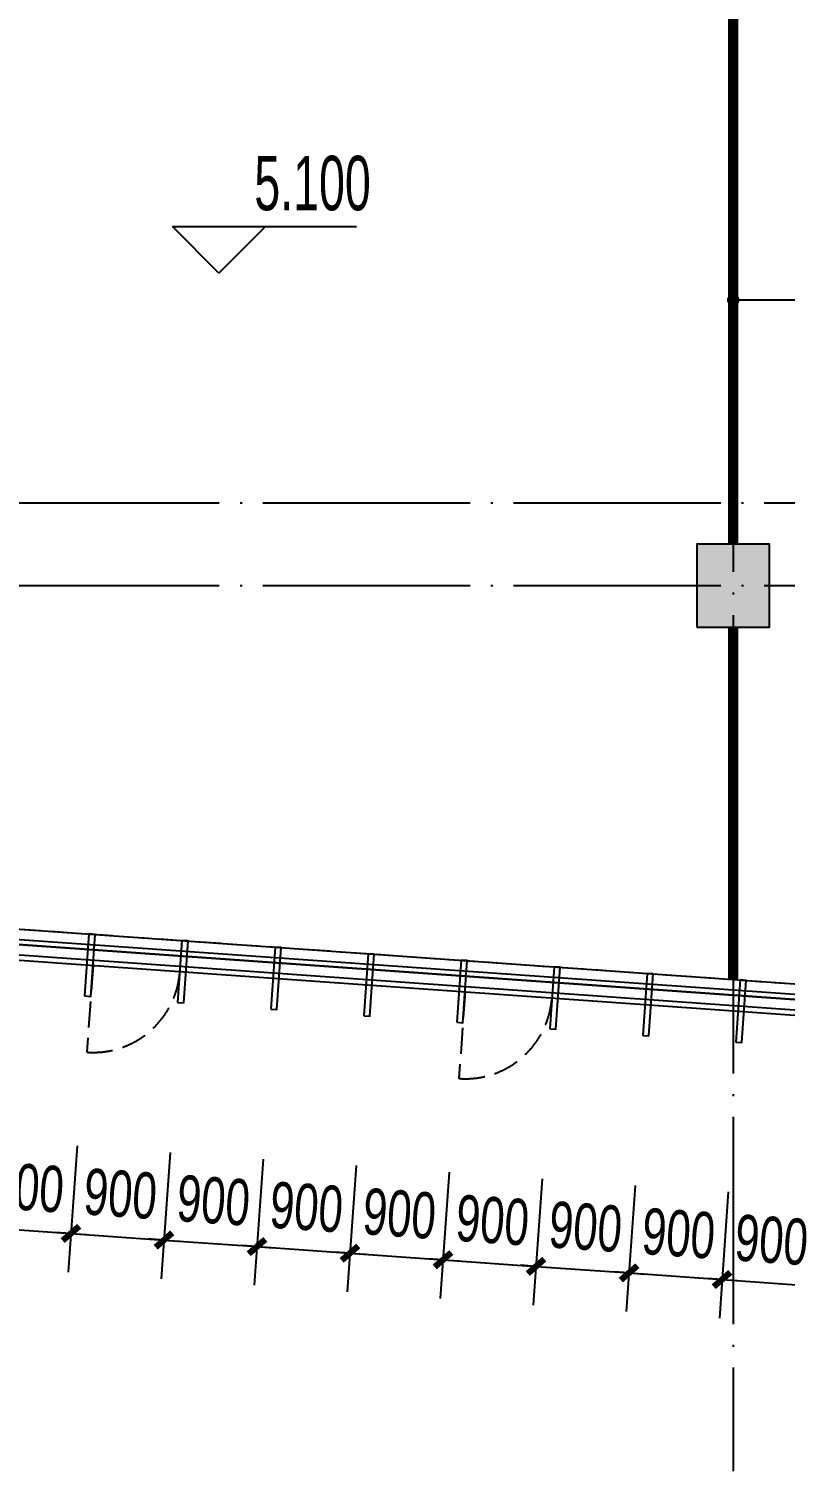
# Model space of a CAD drawing. Extents: x -409435 to 356702, y -107829 to 330904.
# Drawn here: x 97602 to 104901, y 80555 to 94472 of the extents above; entities that cross this region are included whole.
import ezdxf
from ezdxf.xclip import XClip

# ---------------------------------------------------------------- set-up
doc = ezdxf.new("R2010")
doc.units = 0
doc.header["$LTSCALE"] = 1000
doc.header["$MEASUREMENT"] = 0
doc.header["$XCLIPFRAME"] = 0
for name, pattern in [('104-14# 核心筒$0$DOTE', [2.42, 2, -0.2, 0.02, -0.2]), ('14#楼幕墙$0$DASH', [0.35, 0.25, -0.1]), ('X-104 14#平面$0$$0$DASH', [0.35, 0.25, -0.1]), ('X-104 14#平面$0$DASH', [0.35, 0.25, -0.1])]:
    doc.linetypes.add(name, pattern=pattern)
for name, color, linetype in [('01-标注_尺寸', 124, 'Continuous'), ('104-14# 核心筒$0$A_AXIS-轴线', 36, '104-14# 核心筒$0$DOTE'), ('104-14# 核心筒$0$A_STR-砼柱', 51, 'Continuous'), ('14#楼幕墙$0$A-C_玻璃幕墙', 140, 'Continuous'), ('14#楼幕墙$0$A-C_窗', 140, 'Continuous'), ('PUB_HATCH', 8, 'Continuous'), ('X-104 14#平面$0$01-标注_标高', 200, 'Continuous'), ('X-104 14#平面$0$01-标注_符号', 200, 'Continuous'), ('X-104 14#平面$0$02-TEXT_标注', 130, 'Continuous'), ('X-104 14#平面$0$A-C_玻璃幕墙', 140, 'Continuous'), ('X-104 14#平面$0$A-TECH_结构', 21, 'Continuous'), ('X-104 14#平面$0$挡烟垂壁', 5, 'Continuous')]:
    doc.layers.add(name, color=color, linetype=linetype)
doc.layers.add('X-104 14#平面$0$000套内', color=226, linetype='Continuous', lineweight=30, plot=False)
doc.styles.add('_TCH_DIM_T3', font='ros.shx', dxfattribs={"width": 0.705882, "bigfont": 'jd.shx'})
doc.styles.add('X-104 14#平面$0$_TCH_DIM', font='ros.shx', dxfattribs={"width": 0.8, "bigfont": 'jd.shx'})
doc.dimstyles.new('_TCH_ARCH&&150', dxfattribs={"dimtxt": 446.25, "dimasz": 150, "dimexe": 375, "dimexo": 450, "dimgap": 189.375, "dimtad": 1, "dimdec": 0, "dimzin": 0, "dimdsep": 46, "dimtxsty": '_TCH_DIM_T3', "dimblk": 'ARCHTICK', "dimcen": 0.09, "dimclrt": 7, "dimazin": 2, "dimtfac": 1, "dimtdec": 0, "dimtix": 1, "dimtmove": 2, "dimatfit": 3, "dimfxl": 0, "dimtolj": 1, "dimtzin": 0, "dimarcsym": 0})

# ---------------------------------------------------------------- blocks, each defined once
blk = doc.blocks.new('14#楼幕墙$0$A$C103B1A8E')
blk.add_lwpolyline([(0, 0), (60, 0), (60, 600), (0, 600)], close=True)
blk = doc.blocks.new('14#楼幕墙$0$A$C09283E46')
at = {"rotation": 353.4518973650279}
for p in [(57433, -5261), (58327, -5363), (59222, -5466), (60116, -5569), (61010, -5671), (61904, -5774), (62798, -5877), (63692, -5979)]:
    blk.add_blockref('14#楼幕墙$0$A$C103B1A8E', p, dxfattribs=at)
blk = doc.blocks.new('14#楼幕墙$0$A$C2CD63A88')
at = {"linetype": '14#楼幕墙$0$DASH'}
blk.add_lwpolyline([(0, 670), (0, -170)], dxfattribs=at)
blk.add_arc((0, 670), 840, 270, 0, dxfattribs=at)
blk = doc.blocks.new('14#楼幕墙')
at = {"layer": '14#楼幕墙$0$A-C_玻璃幕墙'}
for p, q in [((83848, 86753), (108911, 84979)), ((83848, 86653), (108961, 84876)), ((83846, 86503), (109037, 84720)), ((83846, 86453), (109062, 84668))]:
    blk.add_line(p, q, dxfattribs=at)
at = {"layer": '14#楼幕墙$0$A-C_玻璃幕墙', "rotation": 2.499999999999448}
blk.add_blockref('14#楼幕墙$0$A$C09283E46', (40532, 87891), dxfattribs=at)
at = {"layer": '14#楼幕墙$0$A-C_窗', "rotation": 355.9518973650817}
for p in [(98174, 84767), (101765, 84513)]:
    blk.add_blockref('14#楼幕墙$0$A$C2CD63A88', p, dxfattribs=at)
blk = doc.blocks.new('_FZH')
blk.add_lwpolyline([(-0.5, -0.5), (0.5, -0.5), (0.5, 0.5), (-0.5, 0.5)], close=True)
at = {"layer": 'PUB_HATCH'}
blk.add_solid([(-0.5, -0.5), (0.5, -0.5), (-0.5, 0.5), (0.5, 0.5)], dxfattribs=at)
blk = doc.blocks.new('104-14# 核心筒')
at = {"layer": '104-14# 核心筒$0$A_AXIS-轴线'}
for p, q in [((104400, 139633.6), (104400, 80554.9)), ((68400, 89900), (120259.9, 89900)), ((68400, 89100), (120259.9, 89100))]:
    blk.add_line(p, q, dxfattribs=at)
at = {"layer": '104-14# 核心筒$0$A_STR-砼柱', "xscale": 700, "yscale": 800, "zscale": 800}
blk.add_blockref('_FZH', (104400, 89100), dxfattribs=at)
blk = doc.blocks.new('X-104 14#平面')
at = {"layer": 'X-104 14#平面$0$000套内'}
blk.add_lwpolyline([(117398.5, 100083.4), (117398.5, 100083.4), (119049.6, 99715.9), (108986.5, 84823.7), (83829.7, 86604), (77400, 86272.2)], dxfattribs=at)
at = {"layer": 'X-104 14#平面$0$01-标注_标高'}
for p, q in [((99436.9, 92114.4), (98986.9, 92564.4)), ((98986.9, 92564.4), (100763.5, 92564.4)), ((99436.9, 92114.4), (99886.9, 92564.4))]:
    blk.add_line(p, q, dxfattribs=at)
at = {"layer": 'X-104 14#平面$0$01-标注_符号'}
blk.add_line((104400, 91856.1), (105327.4, 91856.1), dxfattribs=at)
at = {"layer": 'X-104 14#平面$0$01-标注_符号', "const_width": 60}
blk.add_lwpolyline([(104370, 91856.1, 1), (104430, 91856.1, 1)], format="xyb", close=True, dxfattribs=at)
at = {"layer": 'X-104 14#平面$0$A-C_玻璃幕墙'}
blk.add_lwpolyline([(109062.3, 84667.9), (119297.3, 99814.5), (117562.9, 100200.5), (120741.8, 127894.6), (99426.9, 133825), (92631.2, 109400), (86987.2, 109400), (86987.2, 110600), (8392.2, 110600), (5688.7, 97881.2), (-2733.6, 99671.4), (-6009.8, 84258.3), (40178.1, 86274.9), (39845.1, 84183.6), (83845.6, 86452.5)], close=True, dxfattribs=at)
at = {"layer": 'X-104 14#平面$0$A-TECH_结构', "linetype": 'X-104 14#平面$0$$0$DASH'}
blk.add_lwpolyline([(120414.6, 127674.3), (99635.5, 133455.6), (96317.6, 121532.1), (85624.2, 124507.3), (87140.3, 129956.4), (83582.3, 130946.3), (66456.4, 115400), (609.3, 115400), (8.3, 112572.3), (4214.3, 111678.3), (1409.8, 98484.1), (-2502.5, 99315.7), (-5635.8, 84574.9), (40532.1, 86590.6), (40199.6, 84502.3), (83848.5, 86753.1), (108910.7, 84979.4), (118802, 99617.3), (117234.1, 99966.3)], close=True, dxfattribs=at)
at = {"layer": 'X-104 14#平面$0$挡烟垂壁', "linetype": 'X-104 14#平面$0$DASH', "ltscale": 2, "const_width": 100}
for points in [[(104400, 96400), (104400, 89500)], [(104400, 88700), (104400, 85298.6)]]:
    blk.add_lwpolyline(points, dxfattribs=at)
ref = blk.add_blockref('104-14# 核心筒', (0, 0))
XClip(ref).set_block_clipping_path([(-38664.3623821461, -25500), (139216.5485069363, 330900)])
blk.add_blockref('14#楼幕墙', (0, 0))
at = {"layer": 'X-104 14#平面$0$02-TEXT_标注', "style": 'X-104 14#平面$0$_TCH_DIM', "width": 0.64}
blk.add_text('5.100', height=525, dxfattribs=at).set_placement((99777.7, 92721.9))
blk = doc.blocks.new('_ArchTick')
at = {"color": 0, "linetype": 'ByBlock', "const_width": 0.4}
blk.add_lwpolyline([(-0.5, -0.5), (0.5, 0.5)], dxfattribs=at)
blk = doc.blocks.new('*D1478')
at = {"layer": '01-标注_尺寸', "color": 0, "lineweight": -2, "transparency": 16777216}
for p, q in [((97170, 83757), (97084, 82538)), ((98068, 83693), (97982, 82475)), ((97110, 82912), (96961, 82923)), ((97110, 82912), (98008, 82849)), ((98008, 82849), (98158, 82838))]:
    blk.add_line(p, q, dxfattribs=at)
at = {"layer": 'Defpoints', "color": 0, "transparency": 16777216}
for p in [(97202, 84206), (98100, 84142), (98008, 82849)]:
    blk.add_point(p, dxfattribs=at)
at = {"layer": '01-标注_尺寸', "color": 0, "lineweight": -2, "transparency": 16777216, "xscale": 150, "yscale": 150, "zscale": 150}
for p, rotation in [((97110, 82912), 355.9518973650804), ((98008, 82849), 175.9518973650803)]:
    blk.add_blockref('_ArchTick', p, dxfattribs=dict(at, rotation=rotation))
at = {"layer": '01-标注_尺寸', "color": 7, "transparency": 16777216, "insert": (97588, 83292), "char_height": 446.2, "attachment_point": 5, "rotation": 355.9519, "style": '_TCH_DIM_T3'}
blk.add_mtext('\\A1;900', dxfattribs=at)
blk = doc.blocks.new('*D1479')
at = {"layer": '01-标注_尺寸', "color": 0, "lineweight": -2, "transparency": 16777216}
for p, q in [((98068, 83693), (97982, 82475)), ((98966, 83630), (98879, 82411)), ((98008, 82849), (97859, 82859)), ((98008, 82849), (98906, 82785)), ((98906, 82785), (99056, 82775))]:
    blk.add_line(p, q, dxfattribs=at)
at = {"layer": 'Defpoints', "color": 0, "transparency": 16777216}
for p in [(98100, 84142), (98997, 84079), (98906, 82785)]:
    blk.add_point(p, dxfattribs=at)
at = {"layer": '01-标注_尺寸', "color": 0, "lineweight": -2, "transparency": 16777216, "xscale": 150, "yscale": 150, "zscale": 150}
for p, rotation in [((98008, 82849), 355.9518973650806), ((98906, 82785), 175.9518973650807)]:
    blk.add_blockref('_ArchTick', p, dxfattribs=dict(at, rotation=rotation))
at = {"layer": '01-标注_尺寸', "color": 7, "transparency": 16777216, "insert": (98486, 83229), "char_height": 446.2, "attachment_point": 5, "rotation": 355.9519, "style": '_TCH_DIM_T3'}
blk.add_mtext('\\A1;900', dxfattribs=at)
blk = doc.blocks.new('*D1480')
at = {"layer": '01-标注_尺寸', "color": 0, "lineweight": -2, "transparency": 16777216}
for p, q in [((98966, 83630), (98879, 82411)), ((99863, 83566), (99777, 82348)), ((98906, 82785), (98756, 82796)), ((98906, 82785), (99804, 82722)), ((99804, 82722), (99953, 82711))]:
    blk.add_line(p, q, dxfattribs=at)
at = {"layer": 'Defpoints', "color": 0, "transparency": 16777216}
for p in [(98997, 84079), (99895, 84015), (99804, 82722)]:
    blk.add_point(p, dxfattribs=at)
at = {"layer": '01-标注_尺寸', "color": 0, "lineweight": -2, "transparency": 16777216, "xscale": 150, "yscale": 150, "zscale": 150}
for p, rotation in [((98906, 82785), 355.9518973650806), ((99804, 82722), 175.9518973650807)]:
    blk.add_blockref('_ArchTick', p, dxfattribs=dict(at, rotation=rotation))
at = {"layer": '01-标注_尺寸', "color": 7, "transparency": 16777216, "insert": (99384, 83165), "char_height": 446.2, "attachment_point": 5, "rotation": 355.9519, "style": '_TCH_DIM_T3'}
blk.add_mtext('\\A1;900', dxfattribs=at)
blk = doc.blocks.new('*D1481')
at = {"layer": '01-标注_尺寸', "color": 0, "lineweight": -2, "transparency": 16777216}
for p, q in [((99863, 83566), (99777, 82348)), ((100761, 83503), (100675, 82284)), ((99804, 82722), (99654, 82732)), ((99804, 82722), (100701, 82658)), ((100701, 82658), (100851, 82648))]:
    blk.add_line(p, q, dxfattribs=at)
at = {"layer": 'Defpoints', "color": 0, "transparency": 16777216}
for p in [(99895, 84015), (100793, 83952), (100701, 82658)]:
    blk.add_point(p, dxfattribs=at)
at = {"layer": '01-标注_尺寸', "color": 0, "lineweight": -2, "transparency": 16777216, "xscale": 150, "yscale": 150, "zscale": 150}
for p, rotation in [((99804, 82722), 355.9518973650804), ((100701, 82658), 175.9518973650804)]:
    blk.add_blockref('_ArchTick', p, dxfattribs=dict(at, rotation=rotation))
at = {"layer": '01-标注_尺寸', "color": 7, "transparency": 16777216, "insert": (100282, 83101), "char_height": 446.2, "attachment_point": 5, "rotation": 355.9519, "style": '_TCH_DIM_T3'}
blk.add_mtext('\\A1;900', dxfattribs=at)
blk = doc.blocks.new('*D1482')
at = {"layer": '01-标注_尺寸', "color": 0, "lineweight": -2, "transparency": 16777216}
for p, q in [((100761, 83503), (100675, 82284)), ((101659, 83439), (101573, 82221)), ((100701, 82658), (100552, 82669)), ((100701, 82658), (101599, 82595)), ((101599, 82595), (101749, 82584))]:
    blk.add_line(p, q, dxfattribs=at)
at = {"layer": 'Defpoints', "color": 0, "transparency": 16777216}
for p in [(100793, 83952), (101691, 83888), (101599, 82595)]:
    blk.add_point(p, dxfattribs=at)
at = {"layer": '01-标注_尺寸', "color": 0, "lineweight": -2, "transparency": 16777216, "xscale": 150, "yscale": 150, "zscale": 150}
for p, rotation in [((100701, 82658), 355.9518973650813), ((101599, 82595), 175.9518973650813)]:
    blk.add_blockref('_ArchTick', p, dxfattribs=dict(at, rotation=rotation))
at = {"layer": '01-标注_尺寸', "color": 7, "transparency": 16777216, "insert": (101179, 83038), "char_height": 446.2, "attachment_point": 5, "rotation": 355.9519, "style": '_TCH_DIM_T3'}
blk.add_mtext('\\A1;900', dxfattribs=at)
blk = doc.blocks.new('*D1483')
at = {"layer": '01-标注_尺寸', "color": 0, "lineweight": -2, "transparency": 16777216}
for p, q in [((101659, 83439), (101573, 82221)), ((102557, 83376), (102470, 82157)), ((101599, 82595), (101450, 82605)), ((101599, 82595), (102497, 82531)), ((102497, 82531), (102647, 82521))]:
    blk.add_line(p, q, dxfattribs=at)
at = {"layer": 'Defpoints', "color": 0, "transparency": 16777216}
for p in [(101691, 83888), (102588, 83825), (102497, 82531)]:
    blk.add_point(p, dxfattribs=at)
at = {"layer": '01-标注_尺寸', "color": 0, "lineweight": -2, "transparency": 16777216, "xscale": 150, "yscale": 150, "zscale": 150}
for p, rotation in [((101599, 82595), 355.95189736508), ((102497, 82531), 175.95189736508)]:
    blk.add_blockref('_ArchTick', p, dxfattribs=dict(at, rotation=rotation))
at = {"layer": '01-标注_尺寸', "color": 7, "transparency": 16777216, "insert": (102077, 82974), "char_height": 446.2, "attachment_point": 5, "rotation": 355.9519, "style": '_TCH_DIM_T3'}
blk.add_mtext('\\A1;900', dxfattribs=at)
blk = doc.blocks.new('*D1484')
at = {"layer": '01-标注_尺寸', "color": 0, "lineweight": -2, "transparency": 16777216}
for p, q in [((102557, 83376), (102470, 82157)), ((103454, 83312), (103368, 82094)), ((102497, 82531), (102347, 82542)), ((102497, 82531), (103395, 82468)), ((103395, 82468), (103544, 82457))]:
    blk.add_line(p, q, dxfattribs=at)
at = {"layer": 'Defpoints', "color": 0, "transparency": 16777216}
for p in [(102588, 83825), (103486, 83761), (103395, 82468)]:
    blk.add_point(p, dxfattribs=at)
at = {"layer": '01-标注_尺寸', "color": 0, "lineweight": -2, "transparency": 16777216, "xscale": 150, "yscale": 150, "zscale": 150}
for p, rotation in [((102497, 82531), 355.951897365081), ((103395, 82468), 175.951897365081)]:
    blk.add_blockref('_ArchTick', p, dxfattribs=dict(at, rotation=rotation))
at = {"layer": '01-标注_尺寸', "color": 7, "transparency": 16777216, "insert": (102975, 82911), "char_height": 446.2, "attachment_point": 5, "rotation": 355.9519, "style": '_TCH_DIM_T3'}
blk.add_mtext('\\A1;900', dxfattribs=at)
blk = doc.blocks.new('*D1485')
at = {"layer": '01-标注_尺寸', "color": 0, "lineweight": -2, "transparency": 16777216}
for p, q in [((103454, 83312), (103368, 82094)), ((104352, 83249), (104266, 82030)), ((103395, 82468), (103245, 82478)), ((103395, 82468), (104292, 82404)), ((104292, 82404), (104442, 82393))]:
    blk.add_line(p, q, dxfattribs=at)
at = {"layer": 'Defpoints', "color": 0, "transparency": 16777216}
for p in [(103486, 83761), (104384, 83698), (104292, 82404)]:
    blk.add_point(p, dxfattribs=at)
at = {"layer": '01-标注_尺寸', "color": 0, "lineweight": -2, "transparency": 16777216, "xscale": 150, "yscale": 150, "zscale": 150}
for p, rotation in [((103395, 82468), 355.9518973650806), ((104292, 82404), 175.9518973650806)]:
    blk.add_blockref('_ArchTick', p, dxfattribs=dict(at, rotation=rotation))
at = {"layer": '01-标注_尺寸', "color": 7, "transparency": 16777216, "insert": (103873, 82847), "char_height": 446.2, "attachment_point": 5, "rotation": 355.9519, "style": '_TCH_DIM_T3'}
blk.add_mtext('\\A1;900', dxfattribs=at)
blk = doc.blocks.new('*D1486')
at = {"layer": '01-标注_尺寸', "color": 0, "lineweight": -2, "transparency": 16777216}
for p, q in [((104352, 83249), (104266, 82030)), ((105250, 83185), (105164, 81966)), ((104292, 82404), (104143, 82415)), ((104292, 82404), (105190, 82341)), ((105190, 82341), (105340, 82330))]:
    blk.add_line(p, q, dxfattribs=at)
at = {"layer": 'Defpoints', "color": 0, "transparency": 16777216}
for p in [(104384, 83698), (105282, 83634), (105190, 82341)]:
    blk.add_point(p, dxfattribs=at)
at = {"layer": '01-标注_尺寸', "color": 0, "lineweight": -2, "transparency": 16777216, "xscale": 150, "yscale": 150, "zscale": 150}
for p, rotation in [((104292, 82404), 355.9518973650808), ((105190, 82341), 175.9518973650808)]:
    blk.add_blockref('_ArchTick', p, dxfattribs=dict(at, rotation=rotation))
at = {"layer": '01-标注_尺寸', "color": 7, "transparency": 16777216, "insert": (104770, 82784), "char_height": 446.2, "attachment_point": 5, "rotation": 355.9519, "style": '_TCH_DIM_T3'}
blk.add_mtext('\\A1;900', dxfattribs=at)

msp = doc.modelspace()

# ---------------------------------------------------------------- block references
msp.add_blockref('X-104 14#平面', (0, 0))

# ---------------------------------------------------------------- dimensions: what is measured, and where the dimension line sits
at = {"layer": '01-标注_尺寸'}
for p1, p2, picture, middle in [((97202, 84205.8), (98099.7, 84142.3), '*D1478', (97588.4, 83292.1)), ((98099.7, 84142.3), (98997.5, 84078.7), '*D1479', (98486.2, 83228.5)), ((98997.5, 84078.7), (99895.2, 84015.2), '*D1480', (99383.9, 83165)), ((99895.2, 84015.2), (100793, 83951.7), '*D1481', (100281.7, 83101.5)), ((100793, 83951.7), (101690.7, 83888.1), '*D1482', (101179.4, 83037.9)), ((101690.7, 83888.1), (102588.5, 83824.6), '*D1483', (102077.2, 82974.4)), ((102588.5, 83824.6), (103486.2, 83761.1), '*D1484', (102974.9, 82910.9)), ((103486.2, 83761.1), (104384, 83697.5), '*D1485', (103872.7, 82847.3)), ((104384, 83697.5), (105281.7, 83634), '*D1486', (104770.5, 82783.8))]:
    dim = msp.add_aligned_dim(p1=p1, p2=p2, distance=-1296.7, dimstyle='_TCH_ARCH&&150', dxfattribs=at)
    dim.commit()
    dim.dimension.update_dxf_attribs({"geometry": picture, "text_midpoint": middle})

doc.saveas('drawing.dxf')
